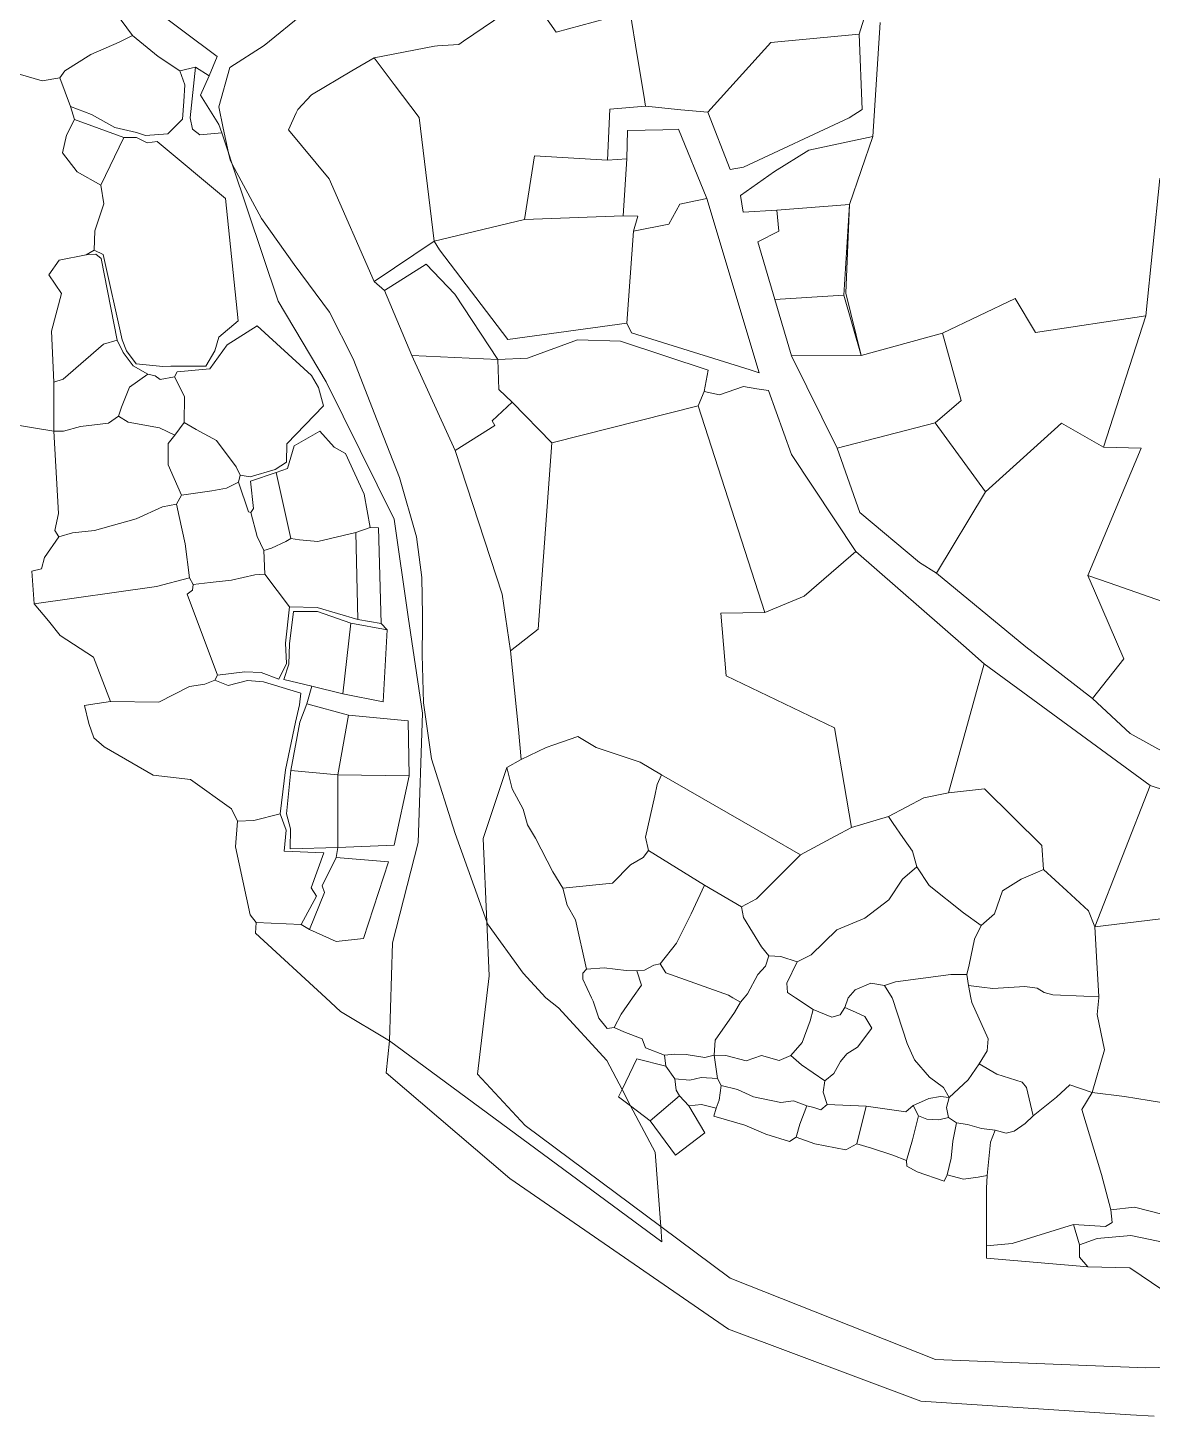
# Model space of a CAD drawing. Header units: metres. Extents: x 542555 to 550520, y 1840485 to 1846995.
# Drawn here: x 545595.4 to 545867.1, y 1841898.9 to 1842234.4 of the extents above; entities that cross this region are included whole.
import ezdxf

# ---------------------------------------------------------------- set-up
doc = ezdxf.new("R2010")
doc.units = ezdxf.units.M
doc.header["$MEASUREMENT"] = 0
doc.layers.add('Level 30', color=7, linetype='Continuous', lineweight=0)

msp = doc.modelspace()

# ---------------------------------------------------------------- linework, layer by layer
at = {"layer": 'Level 30', "color": 7, "linetype": 'Continuous', "lineweight": 0, "flags": 128}
for points in [[(545594.39, 1842257.81), (545624.88, 1842239.65), (545624.88, 1842239.65), (545641.18, 1842227.42), (545639.19, 1842222.77), (545635.94, 1842224.84), (545632.08, 1842224), (545626.89, 1842227.44), (545620.67, 1842232.51), (545612.25, 1842244.04), (545605.81, 1842248.04), (545598.5, 1842251.35), (545595.34, 1842250.33)], [(545867.7878, 1842050.8787), (545866.58, 1842051.26), (545826.51, 1842080.71), (545821.4838, 1842085.0972), (545795.44, 1842107.83), (545779.95, 1842131.28), (545774.4, 1842146.74), (545771.5426, 1842147.1832), (545768.34, 1842147.68), (545762.52, 1842145.68), (545758.81, 1842146.5), (545759.76, 1842151.68), (545738.6, 1842158.7), (545728.18, 1842158.98), (545716.1, 1842154.53), (545708.97, 1842154.26), (545698.55, 1842170.02), (545691.62, 1842177.24), (545681.59, 1842170.91), (545679.04, 1842173.11), (545693.6, 1842182.85), (545694.89, 1842180.73), (545711.41, 1842159.11), (545740.14, 1842162.99), (545741.23, 1842160.7), (545769.9198, 1842151.7373), (545772.12, 1842151.05), (545759.48, 1842193.17), (545752.63, 1842209.86), (545748.8519, 1842209.7681), (545740.3, 1842209.56), (545740.1, 1842202.73), (545735.45, 1842202.42), (545736.06, 1842214.77), (545744.65, 1842215.43), (545746.2576, 1842215.275), (545753.203, 1842214.6054), (545759.69, 1842213.98), (545765.08, 1842200.13), (545768.36, 1842200.75), (545793.85, 1842212.63), (545796.97, 1842214.67), (545796.25, 1842232.89), (545802.92, 1842254.33)], [(545802.92, 1842254.33), (545796.25, 1842232.89), (545774.92, 1842230.85), (545759.69, 1842213.98), (545753.203, 1842214.6054), (545746.2576, 1842215.275), (545744.65, 1842215.43), (545744.21, 1842218.1305), (545742.6481, 1842227.7169), (545740.94, 1842238.2), (545723.06, 1842233.3), (545716.95, 1842242.13)], [(545662.4, 1842238.2), (545652.47, 1842230.1), (545644.19, 1842224.82), (545641.55, 1842215.28), (545642.63, 1842210.14), (545643.8943, 1842204.1695), (545642.28, 1842208.99), (545641.58, 1842211.02), (545637.11, 1842218.08), (545639.19, 1842222.77), (545641.18, 1842227.42), (545624.88, 1842239.65)], [(545712.7, 1842239.28), (545700.6804, 1842231.13), (545699.53, 1842230.35), (545694.3698, 1842230.0264), (545693.63, 1842229.98), (545679.05, 1842227.16), (545673.713, 1842223.9882), (545663.94, 1842218.18), (545660.62, 1842214.66), (545660.2331, 1842213.8193), (545658.36, 1842209.75), (545668.19, 1842197.87), (545679.04, 1842173.11), (545681.59, 1842170.91), (545688.2, 1842155.22), (545698.65, 1842132.27), (545709.98, 1842097.51), (545712.05, 1842083.83), (545713.9212, 1842064.8065), (545714.63, 1842057.6), (545711.16, 1842055.64), (545705.43, 1842038.47), (545706.2791, 1842018.347), (545698.62, 1842039.72), (545692.9, 1842057.72), (545690.96, 1842071.27), (545690.67, 1842082.88), (545690.74, 1842089.89), (545690.77, 1842092.49), (545690.57, 1842101.55), (545689.28, 1842111.35), (545685.22, 1842125.7), (545679.78, 1842139.48), (545674.04, 1842154.42), (545668.26, 1842165.7), (545659.75, 1842177.2), (545651.86, 1842188.34), (545644.7981, 1842201.4709), (545643.8943, 1842204.1695), (545642.63, 1842210.14), (545641.55, 1842215.28), (545644.19, 1842224.82), (545652.47, 1842230.1), (545662.4, 1842238.2)], [(545801.38, 1842235.69), (545799.6, 1842208.1), (545784.1, 1842204.83), (545775.8, 1842199.68), (545767.59, 1842193.9), (545768.26, 1842189.86), (545776.41, 1842190.35), (545776.85, 1842185.24), (545771.8, 1842182.69), (545775.87, 1842168.72), (545779.88, 1842155.09), (545790.98, 1842132.82), (545796.43, 1842117.27), (545810.83, 1842105.17), (545814.94, 1842102.6), (545836.52, 1842084.84), (545838.2812, 1842083.4691), (545852.63, 1842072.3), (545861.75, 1842063.88), (545879.78, 1842053.86)], [(545868.96, 1842197.99), (545865.52, 1842164.81), (545838.89, 1842160.79), (545833.98, 1842168.99), (545816.4, 1842160.62), (545796.74, 1842155.22), (545793.03, 1842170.26), (545793.97, 1842191.7), (545799.6, 1842208.1), (545801.38, 1842235.69)], [(545593.02, 1842223.28), (545598.87, 1842221.57), (545603.12, 1842222.34), (545605.69, 1842215.34), (545606.64, 1842212.24), (545604.75, 1842208.46), (545603.78, 1842204.14), (545607.3, 1842199.58), (545613, 1842196.36), (545613.79, 1842191.89), (545611.62, 1842185.29), (545611.62, 1842185.29), (545611.43, 1842180.62), (545609.47, 1842179.56), (545602.97, 1842178.27), (545600.44, 1842174.71), (545603.52, 1842170.17), (545601.13, 1842161.06), (545601.66, 1842148.75), (545601.69, 1842136.94), (545527.02, 1842149.2)], [(545880.74, 1841972.8), (545866.3251, 1841975.1682), (545860.41, 1841976.14), (545852.61, 1841977.13), (545855.53, 1841987.45), (545853.77, 1841995.98), (545854.17, 1842000), (545854.2, 1842000.34), (545853.7389, 1842008.4891), (545853.25, 1842017.13), (545900.45, 1842022.86)], [(545867.59, 1841898.88), (545861.7962, 1841899.253), (545811.2, 1841902.51), (545764.69, 1841919.95), (545711.89, 1841956.3), (545682, 1841981.84), (545682.75, 1841989.62), (545748.6, 1841941.06), (545748.3156, 1841944.7658), (545765.12, 1841932.26), (545814.72, 1841912.6), (545865.54, 1841910.56), (545925.4, 1841912.12)], [(545925.4, 1841912.12), (545865.54, 1841910.56), (545814.72, 1841912.6), (545765.12, 1841932.26), (545748.3156, 1841944.7658), (545746.94, 1841962.69), (545741.0548, 1841973.8648), (545745.78, 1841970.29), (545751.88, 1841961.98), (545758.97, 1841967.38), (545755.12, 1841973.88), (545758.19, 1841974.21), (545761.7, 1841973.32), (545761.13, 1841971.42), (545768.66, 1841969.2), (545773.73, 1841967.05), (545779.44, 1841965.3), (545781.06, 1841966.35), (545785.58, 1841964.68), (545793.04, 1841963.27), (545795.71, 1841964.73), (545799.26, 1841963.65), (545804.37, 1841961.93), (545807.69, 1841960.68), (545807.8, 1841959.27), (545810.28, 1841957.96), (545816.83, 1841955.7), (545817.54, 1841957.18), (545821.46, 1841956.19), (545825.01, 1841956.67), (545827.2, 1841957.08), (545827.03, 1841954.03), (545827.05, 1841940.07), (545827.05, 1841937.07), (545851.55, 1841934.98), (545861.66, 1841934.75), (545869.61, 1841929.34)], [(545887.15, 1841937.32), (545861.92, 1841942.59), (545853.78, 1841941.83), (545849.51, 1841940.3), (545848.04, 1841945.18), (545855.79, 1841944.72), (545857.38, 1841945.7), (545857.12, 1841948.77), (545862.83, 1841949.42), (545869.7, 1841947.65)]]:
    msp.add_lwpolyline(points, dxfattribs=at)
for points in [[(545604.31, 1842223.99), (545603.12, 1842222.34), (545598.87, 1842221.57), (545593.02, 1842223.28), (545588.73, 1842222.69), (545587.94, 1842224.3), (545586.22, 1842225.28), (545586.46, 1842228.18), (545587.97, 1842234.76), (545595.34, 1842250.33), (545598.5, 1842251.35), (545605.81, 1842248.04), (545612.25, 1842244.04), (545620.67, 1842232.51), (545617.49, 1842230.9), (545610.58, 1842227.91), (545604.31, 1842223.99)], [(545716.95, 1842242.13), (545723.06, 1842233.3), (545740.94, 1842238.2), (545742.6481, 1842227.7169), (545744.21, 1842218.1305), (545744.65, 1842215.43), (545736.06, 1842214.77), (545735.45, 1842202.42), (545717.8, 1842203.43), (545715.42, 1842188.06), (545693.6, 1842182.85), (545689.95, 1842212.72), (545683.9129, 1842220.7178), (545680.0467, 1842225.8396), (545679.05, 1842227.16), (545693.63, 1842229.98), (545694.3698, 1842230.0264), (545699.53, 1842230.35), (545700.6804, 1842231.13), (545712.7, 1842239.28), (545716.95, 1842242.13)], [(545633.32, 1842220.61), (545633.07, 1842216.59), (545632.76, 1842212.29), (545629.19, 1842208.8), (545623.84, 1842208.4), (545621.63, 1842209.06), (545616.39, 1842210.31), (545610.81, 1842213.45), (545605.69, 1842215.34), (545603.12, 1842222.34), (545604.31, 1842223.99), (545610.58, 1842227.91), (545617.49, 1842230.9), (545620.67, 1842232.51), (545626.89, 1842227.44), (545632.08, 1842224), (545633.32, 1842220.61)], [(545768.36, 1842200.75), (545765.08, 1842200.13), (545759.69, 1842213.98), (545774.92, 1842230.85), (545796.25, 1842232.89), (545796.97, 1842214.67), (545793.85, 1842212.63), (545768.36, 1842200.75)], [(545679.05, 1842227.16), (545680.0467, 1842225.8396), (545683.9129, 1842220.7178), (545689.95, 1842212.72), (545693.6, 1842182.85), (545679.04, 1842173.11), (545668.19, 1842197.87), (545658.36, 1842209.75), (545660.2331, 1842213.8193), (545660.62, 1842214.66), (545663.94, 1842218.18), (545673.713, 1842223.9882), (545679.05, 1842227.16)], [(545655.9, 1842168.32), (545667.48, 1842148.82), (545683.89, 1842115.68), (545687.32, 1842092.03), (545690.78, 1842068.75), (545689.73, 1842037.53), (545683.5, 1842013.28), (545682.75, 1841989.62), (545670.98, 1841996.72), (545667.4, 1842000), (545650.38, 1842015.58), (545650.53, 1842018.17), (545661.42, 1842017.7), (545663.49, 1842016.5), (545669.86, 1842013.63), (545676.53, 1842014.32), (545682.56, 1842032.86), (545669.88, 1842033.9), (545670.3, 1842036.33), (545683.92, 1842036.91), (545687.55, 1842053.62), (545687.26, 1842066.89), (545672.88, 1842068.32), (545662.79, 1842070.99), (545664, 1842075.28), (545671.49, 1842073.47), (545681.29, 1842071.54), (545682.24, 1842088.89), (545680.73, 1842090.47), (545680.14, 1842113.6), (545678.14, 1842113.64), (545676.69, 1842121.68), (545672.11, 1842131.55), (545669.43, 1842133.06), (545665.98, 1842136.9), (545659.75, 1842133.37), (545658.1, 1842127.93), (545655.36, 1842126.97), (545649.21, 1842124.84), (545649.88, 1842118.22), (545649.3, 1842117.26), (545648.7, 1842117.44), (545646.29, 1842124.58), (545646.71, 1842126.26), (545649.12, 1842125.91), (545655.16, 1842127.67), (545657.92, 1842129.4), (545657.94, 1842133.89), (545666.86, 1842143.04), (545665.66, 1842147.44), (545663.91, 1842150.41), (545650.84, 1842162.34), (545643.58, 1842157.81), (545639.38, 1842152.01), (545631.5, 1842151.25), (545630.84, 1842150.08), (545627.39, 1842149.37), (545626.12, 1842150.33), (545624.38, 1842150.72), (545620.81, 1842152.74), (545618.41, 1842155.96), (545616.95, 1842158.93), (545613.12, 1842178.61), (545611.84, 1842179.68), (545609.47, 1842179.56), (545611.43, 1842180.62), (545613.61, 1842179.63), (545618.2, 1842159), (545619.26, 1842156.31), (545621.56, 1842153.22), (545628.05, 1842152.54), (545629.91, 1842152.63), (545638.4, 1842152.62), (545640.56, 1842156.3), (545641.57, 1842159.62), (545646.18, 1842163.55), (545643.19, 1842193.16), (545626.65, 1842206.93), (545624.22, 1842206.62), (545621.67, 1842207.92), (545618.56, 1842207.89), (545606.64, 1842212.24), (545605.69, 1842215.34), (545610.81, 1842213.45), (545616.39, 1842210.31), (545621.63, 1842209.06), (545623.84, 1842208.4), (545629.19, 1842208.8), (545632.76, 1842212.29), (545633.07, 1842216.59), (545633.32, 1842220.61), (545632.08, 1842224), (545635.94, 1842224.84), (545634.62, 1842212.6), (545635.14, 1842209.93), (545636.98, 1842208.5), (545642.28, 1842208.99), (545643.8943, 1842204.1695), (545644.25, 1842202.49), (545644.7981, 1842201.4709), (545655.9, 1842168.32)], [(545639.19, 1842222.77), (545637.11, 1842218.08), (545641.58, 1842211.02), (545642.28, 1842208.99), (545636.98, 1842208.5), (545635.14, 1842209.93), (545634.62, 1842212.6), (545635.94, 1842224.84), (545639.19, 1842222.77)], [(545618.56, 1842207.89), (545613, 1842196.36), (545607.3, 1842199.58), (545603.78, 1842204.14), (545604.75, 1842208.46), (545606.64, 1842212.24), (545618.56, 1842207.89)], [(545750.28, 1842186.95), (545741.78, 1842185.28), (545742.76, 1842188.85), (545739.26, 1842188.95), (545740.1, 1842202.73), (545740.3, 1842209.56), (545748.8519, 1842209.7681), (545752.63, 1842209.86), (545759.48, 1842193.17), (545755.1703, 1842192.2394), (545752.95, 1842191.76), (545750.28, 1842186.95)], [(545646.18, 1842163.55), (545641.57, 1842159.62), (545640.56, 1842156.3), (545638.4, 1842152.62), (545629.91, 1842152.63), (545628.05, 1842152.54), (545621.56, 1842153.22), (545619.26, 1842156.31), (545618.2, 1842159), (545613.61, 1842179.63), (545611.43, 1842180.62), (545611.62, 1842185.29), (545613.79, 1842191.89), (545613, 1842196.36), (545618.56, 1842207.89), (545621.67, 1842207.92), (545624.22, 1842206.62), (545626.65, 1842206.93), (545643.19, 1842193.16), (545646.18, 1842163.55)], [(545799.6, 1842208.1), (545793.97, 1842191.7), (545776.41, 1842190.35), (545768.26, 1842189.86), (545767.59, 1842193.9), (545775.8, 1842199.68), (545784.1, 1842204.83), (545799.6, 1842208.1)], [(545644.25, 1842202.49), (545643.8943, 1842204.1695), (545644.7981, 1842201.4709), (545644.25, 1842202.49)], [(545740.1, 1842202.73), (545739.26, 1842188.95), (545715.42, 1842188.06), (545717.8, 1842203.43), (545735.45, 1842202.42), (545740.1, 1842202.73)], [(545748.3156, 1841944.7658), (545748.6, 1841941.06), (545682.75, 1841989.62), (545683.5, 1842013.28), (545689.73, 1842037.53), (545690.78, 1842068.75), (545687.32, 1842092.03), (545683.89, 1842115.68), (545667.48, 1842148.82), (545655.9, 1842168.32), (545644.7981, 1842201.4709), (545651.86, 1842188.34), (545659.75, 1842177.2), (545668.26, 1842165.7), (545674.04, 1842154.42), (545679.78, 1842139.48), (545685.22, 1842125.7), (545689.28, 1842111.35), (545690.57, 1842101.55), (545690.77, 1842092.49), (545690.74, 1842089.89), (545690.67, 1842082.88), (545690.96, 1842071.27), (545692.9, 1842057.72), (545698.62, 1842039.72), (545706.2791, 1842018.347), (545706.83, 1842005.29), (545704.01, 1841981.5), (545715.59, 1841969.12), (545748.3156, 1841944.7658)], [(545928.83, 1842189.63), (545919.31, 1842144.97), (545909.19, 1842139.05), (545901.637, 1842108.4466), (545898, 1842093.71), (545896.36, 1842091.81), (545889.13, 1842088.94), (545856.6605, 1842100.2608), (545851.5, 1842102.06), (545864.4, 1842132.81), (545855.28, 1842133.03), (545865.52, 1842164.81), (545868.96, 1842197.99), (545928.83, 1842189.63)], [(545741.23, 1842160.7), (545740.14, 1842162.99), (545741.78, 1842185.28), (545750.28, 1842186.95), (545752.95, 1842191.76), (545755.1703, 1842192.2394), (545759.48, 1842193.17), (545772.12, 1842151.05), (545769.9198, 1842151.7373), (545741.23, 1842160.7)], [(545776.41, 1842190.35), (545793.97, 1842191.7), (545792.53, 1842169.76), (545775.87, 1842168.72), (545771.8, 1842182.69), (545776.85, 1842185.24), (545776.41, 1842190.35)], [(545793.97, 1842191.7), (545793.03, 1842170.26), (545796.74, 1842155.22), (545792.53, 1842169.76), (545793.97, 1842191.7)], [(545739.26, 1842188.95), (545742.76, 1842188.85), (545741.78, 1842185.28), (545740.14, 1842162.99), (545711.41, 1842159.11), (545694.89, 1842180.73), (545693.6, 1842182.85), (545715.42, 1842188.06), (545739.26, 1842188.95)], [(545603.95, 1842149.49), (545601.66, 1842148.75), (545601.13, 1842161.06), (545603.52, 1842170.17), (545600.44, 1842174.71), (545602.97, 1842178.27), (545609.47, 1842179.56), (545611.84, 1842179.68), (545613.12, 1842178.61), (545616.95, 1842158.93), (545613.7, 1842157.92), (545603.95, 1842149.49)], [(545708.97, 1842154.26), (545688.2, 1842155.22), (545681.59, 1842170.91), (545691.62, 1842177.24), (545698.55, 1842170.02), (545708.97, 1842154.26)], [(545792.53, 1842169.76), (545796.74, 1842155.22), (545779.88, 1842155.09), (545775.87, 1842168.72), (545792.53, 1842169.76)], [(545816.4, 1842160.62), (545833.98, 1842168.99), (545838.89, 1842160.79), (545865.52, 1842164.81), (545855.28, 1842133.03), (545845.14, 1842138.87), (545826.79, 1842122.23), (545814.63, 1842138.92), (545820.94, 1842144.33), (545816.4, 1842160.62)], [(545663.91, 1842150.41), (545665.66, 1842147.44), (545666.86, 1842143.04), (545657.94, 1842133.89), (545657.92, 1842129.4), (545655.16, 1842127.67), (545649.12, 1842125.91), (545646.71, 1842126.26), (545645.74, 1842128.29), (545641.01, 1842134.67), (545636.04, 1842137.34), (545633.2, 1842139.04), (545633.25, 1842145.3), (545630.84, 1842150.08), (545631.5, 1842151.25), (545639.38, 1842152.01), (545643.58, 1842157.81), (545650.84, 1842162.34), (545663.91, 1842150.41)], [(545816.4, 1842160.62), (545820.94, 1842144.33), (545814.63, 1842138.92), (545790.98, 1842132.82), (545779.88, 1842155.09), (545796.74, 1842155.22), (545816.4, 1842160.62)], [(545618.04, 1842142.7), (545617.27, 1842140.57), (545614.86, 1842138.88), (545608.15, 1842138.07), (545604.01, 1842136.88), (545601.69, 1842136.94), (545601.66, 1842148.75), (545603.95, 1842149.49), (545613.7, 1842157.92), (545616.95, 1842158.93), (545618.41, 1842155.96), (545620.81, 1842152.74), (545624.38, 1842150.72), (545619.97, 1842147.54), (545618.04, 1842142.7)], [(545738.6, 1842158.7), (545759.76, 1842151.68), (545758.81, 1842146.5), (545757.37, 1842143.06), (545722.01, 1842134.1), (545712.46, 1842143.93), (545709.18, 1842146.95), (545708.97, 1842154.26), (545716.1, 1842154.53), (545728.18, 1842158.98), (545738.6, 1842158.7)], [(545708.23, 1842138.31), (545698.65, 1842132.27), (545688.2, 1842155.22), (545708.97, 1842154.26), (545709.18, 1842146.95), (545712.46, 1842143.93), (545707.58, 1842139.44), (545708.23, 1842138.31)], [(545633.25, 1842145.3), (545633.2, 1842139.04), (545630.9, 1842135.97), (545627.19, 1842137.71), (545619.64, 1842139.1), (545617.27, 1842140.57), (545618.04, 1842142.7), (545619.97, 1842147.54), (545624.38, 1842150.72), (545626.12, 1842150.33), (545627.39, 1842149.37), (545630.84, 1842150.08), (545633.25, 1842145.3)], [(545782.99, 1842097.02), (545773.51, 1842093.14), (545757.37, 1842143.06), (545758.81, 1842146.5), (545762.52, 1842145.68), (545768.34, 1842147.68), (545771.5426, 1842147.1832), (545774.4, 1842146.74), (545779.95, 1842131.28), (545795.44, 1842107.83), (545794.2356, 1842106.7842), (545782.99, 1842097.02)], [(545712.46, 1842143.93), (545722.01, 1842134.1), (545718.71, 1842089.06), (545712.05, 1842083.83), (545709.98, 1842097.51), (545698.65, 1842132.27), (545708.23, 1842138.31), (545707.58, 1842139.44), (545712.46, 1842143.93)], [(545790.4889, 1842039.0243), (545782.11, 1842034.58), (545774.2959, 1842039.0661), (545748.51, 1842053.87), (545743.36, 1842056.95), (545732.74, 1842060.48), (545728.27, 1842063.14), (545722.4873, 1842061.1342), (545720.63, 1842060.49), (545714.63, 1842057.6), (545713.9212, 1842064.8065), (545712.05, 1842083.83), (545718.71, 1842089.06), (545722.01, 1842134.1), (545757.37, 1842143.06), (545773.51, 1842093.14), (545762.83, 1842092.96), (545764.12, 1842077.83), (545790.31, 1842065.23), (545794.44, 1842041.12), (545790.4889, 1842039.0243)], [(545630.9, 1842135.97), (545629.28, 1842133.92), (545629.32, 1842128.77), (545630.76, 1842125.45), (545632.55, 1842121.45), (545631.3, 1842119.26), (545627.95, 1842118.61), (545621.53, 1842115.7), (545611.46, 1842112.95), (545606.16, 1842112.33), (545602.91, 1842111.35), (545601.94, 1842112.94), (545602.84, 1842117.04), (545601.69, 1842136.94), (545604.01, 1842136.88), (545608.15, 1842138.07), (545614.86, 1842138.88), (545617.27, 1842140.57), (545619.64, 1842139.1), (545627.19, 1842137.71), (545630.9, 1842135.97)], [(545633.2, 1842139.04), (545636.04, 1842137.34), (545641.01, 1842134.67), (545645.74, 1842128.29), (545646.71, 1842126.26), (545646.29, 1842124.58), (545643.43, 1842123.18), (545639.88, 1842122.48), (545632.55, 1842121.45), (545630.76, 1842125.45), (545629.32, 1842128.77), (545629.28, 1842133.92), (545630.9, 1842135.97), (545633.2, 1842139.04)], [(545678.14, 1842113.64), (545674.65, 1842112.42), (545665.43, 1842110.23), (545661.06, 1842110.69), (545658.94, 1842110.99), (545658.48, 1842113.15), (545655.36, 1842126.97), (545658.1, 1842127.93), (545659.75, 1842133.37), (545665.98, 1842136.9), (545669.43, 1842133.06), (545672.11, 1842131.55), (545676.69, 1842121.68), (545678.14, 1842113.64)], [(545814.63, 1842138.92), (545826.79, 1842122.23), (545814.94, 1842102.6), (545810.83, 1842105.17), (545796.43, 1842117.27), (545790.98, 1842132.82), (545814.63, 1842138.92)], [(545855.28, 1842133.03), (545864.4, 1842132.81), (545851.5, 1842102.06), (545853.1278, 1842098.3127), (545860.24, 1842081.94), (545852.63, 1842072.3), (545838.2812, 1842083.4691), (545836.52, 1842084.84), (545814.94, 1842102.6), (545826.79, 1842122.23), (545845.14, 1842138.87), (545855.28, 1842133.03)], [(545654.28, 1842108.61), (545652.38, 1842108.11), (545650.79, 1842111.46), (545649.3, 1842117.26), (545649.88, 1842118.22), (545649.21, 1842124.84), (545655.36, 1842126.97), (545658.48, 1842113.15), (545658.94, 1842110.99), (545657.71, 1842110.23), (545654.28, 1842108.61)], [(545639.44, 1842100.34), (545635.31, 1842099.89), (545634.44, 1842101.44), (545633.44, 1842109.69), (545631.94, 1842116.26), (545631.3, 1842119.26), (545632.55, 1842121.45), (545639.88, 1842122.48), (545643.43, 1842123.18), (545646.29, 1842124.58), (545648.7, 1842117.44), (545649.3, 1842117.26), (545650.79, 1842111.46), (545652.38, 1842108.11), (545652.62, 1842102.36), (545650.27, 1842102.19), (545644.58, 1842100.94), (545639.44, 1842100.34)], [(545626.5, 1842099.37), (545596.9, 1842095.17), (545596.36, 1842103.1), (545598.71, 1842103.64), (545599.41, 1842106.41), (545602.91, 1842111.35), (545606.16, 1842112.33), (545611.46, 1842112.95), (545621.53, 1842115.7), (545627.95, 1842118.61), (545631.3, 1842119.26), (545631.94, 1842116.26), (545633.44, 1842109.69), (545634.44, 1842101.44), (545626.5, 1842099.37)], [(545674.65, 1842112.42), (545675.11, 1842091.4), (545665.29, 1842094.33), (545658.58, 1842094.43), (545652.62, 1842102.36), (545652.38, 1842108.11), (545654.28, 1842108.61), (545657.71, 1842110.23), (545658.94, 1842110.99), (545661.06, 1842110.69), (545665.43, 1842110.23), (545674.65, 1842112.42)], [(545680.73, 1842090.47), (545675.11, 1842091.4), (545674.65, 1842112.42), (545678.14, 1842113.64), (545680.14, 1842113.6), (545680.73, 1842090.47)], [(545795.44, 1842107.83), (545821.4838, 1842085.0972), (545826.51, 1842080.71), (545817.86, 1842049.54), (545811.9, 1842048.33), (545803.32, 1842043.78), (545794.44, 1842041.12), (545790.31, 1842065.23), (545764.12, 1842077.83), (545762.83, 1842092.96), (545773.51, 1842093.14), (545782.99, 1842097.02), (545794.2356, 1842106.7842), (545795.44, 1842107.83)], [(545652.62, 1842102.36), (545658.58, 1842094.43), (545657.64, 1842085.72), (545657.86, 1842080.76), (545656.04, 1842077.02), (545651.75, 1842078.6), (545647.82, 1842078.76), (545641.21, 1842077.94), (545633.92, 1842097.51), (545635.18, 1842098.51), (545635.31, 1842099.89), (545639.44, 1842100.34), (545644.58, 1842100.94), (545650.27, 1842102.19), (545652.62, 1842102.36)], [(545635.31, 1842099.89), (545635.18, 1842098.51), (545633.92, 1842097.51), (545641.21, 1842077.94), (545640.6, 1842076.76), (545638.12, 1842075.78), (545634.42, 1842075.25), (545627.03, 1842071.44), (545615.34, 1842071.59), (545611.26, 1842082.27), (545603.22, 1842087.58), (545600.35, 1842091.05), (545596.9, 1842095.17), (545626.5, 1842099.37), (545634.44, 1842101.44), (545635.31, 1842099.89)], [(545851.5, 1842102.06), (545856.6605, 1842100.2608), (545889.13, 1842088.94), (545886.02, 1842066.23), (545879.18, 1842065.08), (545879.78, 1842053.86), (545861.75, 1842063.88), (545852.63, 1842072.3), (545860.24, 1842081.94), (545853.1278, 1842098.3127), (545851.5, 1842102.06)], [(545682.24, 1842088.89), (545673.46, 1842090.54), (545665.39, 1842093.36), (545659.58, 1842093.36), (545658.59, 1842085.56), (545658.47, 1842080.58), (545657.21, 1842076.91), (545664, 1842075.28), (545662.79, 1842070.99), (545661.1, 1842066.62), (545658.98, 1842054.93), (545657.9, 1842044.43), (545658.85, 1842040.84), (545658.77, 1842035.97), (545670.3, 1842036.33), (545669.88, 1842033.9), (545666.53, 1842027.01), (545667.07, 1842025.42), (545663.49, 1842016.5), (545661.42, 1842017.7), (545665.17, 1842024.56), (545663.88, 1842026.58), (545666.88, 1842035.05), (545657.36, 1842035.43), (545657.81, 1842040.54), (545656.4, 1842044.45), (545657.69, 1842055.06), (545660.05, 1842066.64), (545661.05, 1842070.82), (545661.36, 1842073.58), (545652.34, 1842076.32), (545648.49, 1842076.68), (545643.78, 1842075.42), (545640.6, 1842076.76), (545641.21, 1842077.94), (545647.82, 1842078.76), (545651.75, 1842078.6), (545656.04, 1842077.02), (545657.86, 1842080.76), (545657.64, 1842085.72), (545658.58, 1842094.43), (545665.29, 1842094.33), (545675.11, 1842091.4), (545680.73, 1842090.47), (545682.24, 1842088.89)], [(545673.46, 1842090.54), (545671.49, 1842073.47), (545664, 1842075.28), (545657.21, 1842076.91), (545658.47, 1842080.58), (545658.59, 1842085.56), (545659.58, 1842093.36), (545665.39, 1842093.36), (545673.46, 1842090.54)], [(545673.46, 1842090.54), (545682.24, 1842088.89), (545681.29, 1842071.54), (545671.49, 1842073.47), (545673.46, 1842090.54)], [(545866.58, 1842051.26), (545853.25, 1842017.13), (545851.7, 1842020.98), (545846.46, 1842025.82), (545840.79, 1842030.98), (545840.37, 1842036.83), (545826.53, 1842050.5), (545817.86, 1842049.54), (545826.51, 1842080.71), (545866.58, 1842051.26)], [(545652.34, 1842076.32), (545661.36, 1842073.58), (545661.05, 1842070.82), (545660.05, 1842066.64), (545657.69, 1842055.06), (545656.4, 1842044.45), (545650, 1842042.8), (545646.07, 1842042.65), (545644.63, 1842045.62), (545634.69, 1842052.75), (545625.7, 1842053.82), (545613.84, 1842060.66), (545611.33, 1842062.85), (545610.12, 1842066.26), (545609.11, 1842070.63), (545610.51, 1842070.86), (545615.34, 1842071.59), (545627.03, 1842071.44), (545634.42, 1842075.25), (545638.12, 1842075.78), (545640.6, 1842076.76), (545643.78, 1842075.42), (545648.49, 1842076.68), (545652.34, 1842076.32)], [(545672.88, 1842068.32), (545670.29, 1842053.9), (545658.98, 1842054.93), (545661.1, 1842066.62), (545662.79, 1842070.99), (545672.88, 1842068.32)], [(545687.55, 1842053.62), (545670.29, 1842053.9), (545672.88, 1842068.32), (545687.26, 1842066.89), (545687.55, 1842053.62)], [(545714.63, 1842057.6), (545720.63, 1842060.49), (545722.4873, 1842061.1342), (545728.27, 1842063.14), (545732.74, 1842060.48), (545743.36, 1842056.95), (545748.51, 1842053.87), (545747.49, 1842051.57), (545746.8889, 1842048.836), (545744.68, 1842038.79), (545745.38, 1842035.58), (545744.1, 1842033.91), (545741.04, 1842032.12), (545736.63, 1842027.7), (545724.65, 1842026.46), (545722.27, 1842030.41), (545718.06, 1842038.6), (545716.13, 1842041.79), (545715.05, 1842045.58), (545712.45, 1842050.49), (545711.16, 1842055.64), (545714.63, 1842057.6)], [(545749.26, 1841986.14), (545749.59, 1841983.45), (545742.56, 1841985.22), (545738.9789, 1841977.8066), (545735.28, 1841984.83), (545723.59, 1841997.57), (545720.53, 1842000), (545715.1, 1842005.96), (545706.45, 1842017.87), (545706.2791, 1842018.347), (545705.43, 1842038.47), (545711.16, 1842055.64), (545712.45, 1842050.49), (545715.05, 1842045.58), (545716.13, 1842041.79), (545718.06, 1842038.6), (545722.27, 1842030.41), (545724.65, 1842026.46), (545725.75, 1842022.4), (545727.7, 1842018.85), (545730.42, 1842006.88), (545729.48, 1842005.93), (545729.49, 1842004.5), (545731.58, 1842000), (545731.97, 1841999.15), (545733.39, 1841995.05), (545735.38, 1841992.56), (545737.05, 1841992.79), (545739.4, 1841991.74), (545743.86, 1841990.05), (545744.66, 1841987.91), (545749.26, 1841986.14)], [(545670.29, 1842053.9), (545670.3, 1842036.33), (545658.77, 1842035.97), (545658.85, 1842040.84), (545657.9, 1842044.43), (545658.98, 1842054.93), (545670.29, 1842053.9)], [(545670.29, 1842053.9), (545687.55, 1842053.62), (545683.92, 1842036.91), (545670.3, 1842036.33), (545670.29, 1842053.9)], [(545748.51, 1842053.87), (545774.2959, 1842039.0661), (545782.11, 1842034.58), (545771.44, 1842023.9), (545767.84, 1842021.98), (545758.86, 1842027.19), (545745.38, 1842035.58), (545744.68, 1842038.79), (545746.8889, 1842048.836), (545747.49, 1842051.57), (545748.51, 1842053.87)], [(545828.95, 1842020.26), (545825.74, 1842017.46), (545821.5, 1842020.55), (545813.21, 1842027.14), (545810.23, 1842031.64), (545809.19, 1842035.44), (545806.82, 1842038.74), (545804.4915, 1842042.093), (545803.32, 1842043.78), (545811.9, 1842048.33), (545817.86, 1842049.54), (545826.53, 1842050.5), (545840.37, 1842036.83), (545840.79, 1842030.98), (545839.3636, 1842030.3777), (545835.39, 1842028.7), (545830.89, 1842025.83), (545828.95, 1842020.26)], [(545900.45, 1842022.86), (545853.25, 1842017.13), (545866.58, 1842051.26), (545867.7878, 1842050.8787), (545894.36, 1842042.49), (545894.7908, 1842040.9169), (545896.4, 1842035.04), (545900.45, 1842022.86)], [(545657.36, 1842035.43), (545666.88, 1842035.05), (545663.88, 1842026.58), (545665.17, 1842024.56), (545661.42, 1842017.7), (545650.53, 1842018.17), (545649.12, 1842020.08), (545645.56, 1842036.44), (545646.07, 1842042.65), (545650, 1842042.8), (545656.4, 1842044.45), (545657.81, 1842040.54), (545657.36, 1842035.43)], [(545784.68, 1842010.39), (545781.26, 1842008.66), (545777.31, 1842009.98), (545774.48, 1842010.16), (545772.67, 1842012.32), (545768.29, 1842019.36), (545767.84, 1842021.98), (545771.44, 1842023.9), (545782.11, 1842034.58), (545790.4889, 1842039.0243), (545794.44, 1842041.12), (545803.32, 1842043.78), (545804.4915, 1842042.093), (545806.82, 1842038.74), (545809.19, 1842035.44), (545810.23, 1842031.64), (545806.78, 1842028.66), (545803.4, 1842023.7), (545797.64, 1842019.2), (545790.86, 1842016.39), (545784.68, 1842010.39)], [(545752.1, 1842013.17), (545748.2, 1842008.21), (545746.63, 1842007.9), (545744.41, 1842006.65), (545742.53, 1842006.49), (545739.98, 1842006.62), (545734.62, 1842007.24), (545730.42, 1842006.88), (545727.7, 1842018.85), (545725.75, 1842022.4), (545724.65, 1842026.46), (545736.63, 1842027.7), (545741.04, 1842032.12), (545744.1, 1842033.91), (545745.38, 1842035.58), (545758.86, 1842027.19), (545755.69, 1842020.25), (545752.1, 1842013.17)], [(545669.88, 1842033.9), (545682.56, 1842032.86), (545676.53, 1842014.32), (545669.86, 1842013.63), (545663.49, 1842016.5), (545667.07, 1842025.42), (545666.53, 1842027.01), (545669.88, 1842033.9)], [(545810.23, 1842031.64), (545813.21, 1842027.14), (545821.5, 1842020.55), (545825.74, 1842017.46), (545824.15, 1842014.19), (545822.84, 1842007.92), (545822.26, 1842005.59), (545818.42, 1842005.64), (545805.01, 1842003.88), (545802.4, 1842002.94), (545799.1, 1842003.56), (545795.31, 1842001.88), (545793.65, 1842000), (545793.63, 1841999.98), (545792.84, 1841997.63), (545791.64, 1841995.89), (545789.67, 1841995.28), (545785.14, 1841997.18), (545780.89, 1842000), (545778.94, 1842001.29), (545778.77, 1842003.52), (545781.26, 1842008.66), (545784.68, 1842010.39), (545790.86, 1842016.39), (545797.64, 1842019.2), (545803.4, 1842023.7), (545806.78, 1842028.66), (545810.23, 1842031.64)], [(545853.25, 1842017.13), (545853.7389, 1842008.4891), (545854.2, 1842000.34), (545850.57, 1842000.39), (545843.1, 1842000.68), (545841.01, 1842001.26), (545839.29, 1842002.36), (545836.28, 1842002.74), (545828.58, 1842002.25), (545825.94, 1842002.54), (545822.65, 1842003), (545822.26, 1842005.59), (545822.84, 1842007.92), (545824.15, 1842014.19), (545825.74, 1842017.46), (545828.95, 1842020.26), (545830.89, 1842025.83), (545835.39, 1842028.7), (545839.3636, 1842030.3777), (545840.79, 1842030.98), (545846.46, 1842025.82), (545851.7, 1842020.98), (545853.25, 1842017.13)], [(545767.84, 1842021.98), (545768.29, 1842019.36), (545772.67, 1842012.32), (545774.48, 1842010.16), (545773.62, 1842007.66), (545771.82, 1842005.59), (545769.31, 1842000.96), (545768.52, 1842000), (545767.62, 1841998.9), (545765.78, 1842000), (545764.7, 1842000.65), (545749.58, 1842006.05), (545748.2, 1842008.21), (545752.1, 1842013.17), (545755.69, 1842020.25), (545758.86, 1842027.19), (545767.84, 1842021.98)], [(545715.59, 1841969.12), (545704.01, 1841981.5), (545706.83, 1842005.29), (545706.2791, 1842018.347), (545706.45, 1842017.87), (545715.1, 1842005.96), (545720.53, 1842000), (545723.59, 1841997.57), (545735.28, 1841984.83), (545738.9789, 1841977.8066), (545738.14, 1841976.07), (545741.0548, 1841973.8648), (545746.94, 1841962.69), (545748.3156, 1841944.7658), (545715.59, 1841969.12)], [(545761.48, 1841989.74), (545761.2, 1841986.1), (545758.97, 1841985.54), (545754.45, 1841986.26), (545751.72, 1841986.41), (545749.26, 1841986.14), (545744.66, 1841987.91), (545743.86, 1841990.05), (545739.4, 1841991.74), (545737.05, 1841992.79), (545738.73, 1841996.06), (545741.5, 1842000), (545743.66, 1842003.08), (545742.53, 1842006.49), (545744.41, 1842006.65), (545746.63, 1842007.9), (545748.2, 1842008.21), (545749.58, 1842006.05), (545764.7, 1842000.65), (545765.78, 1842000), (545767.62, 1841998.9), (545766.14, 1841996.48), (545761.48, 1841989.74)], [(545782.5, 1841989.23), (545779.76, 1841986.04), (545776.95, 1841984.83), (545772.66, 1841986.04), (545768.98, 1841984.8), (545764.09, 1841986.03), (545761.2, 1841986.1), (545761.48, 1841989.74), (545766.14, 1841996.48), (545767.62, 1841998.9), (545768.52, 1842000), (545769.31, 1842000.96), (545771.82, 1842005.59), (545773.62, 1842007.66), (545774.48, 1842010.16), (545777.31, 1842009.98), (545781.26, 1842008.66), (545778.77, 1842003.52), (545778.94, 1842001.29), (545780.89, 1842000), (545785.14, 1841997.18), (545784.4, 1841994.39), (545782.5, 1841989.23)], [(545738.73, 1841996.06), (545737.05, 1841992.79), (545735.38, 1841992.56), (545733.39, 1841995.05), (545731.97, 1841999.15), (545731.58, 1842000), (545729.49, 1842004.5), (545729.48, 1842005.93), (545730.42, 1842006.88), (545734.62, 1842007.24), (545739.98, 1842006.62), (545742.53, 1842006.49), (545743.66, 1842003.08), (545741.5, 1842000), (545738.73, 1841996.06)], [(545827.2, 1841987.19), (545825.23, 1841984.02), (545822.57, 1841980.19), (545818.02, 1841975.9), (545816.61, 1841978.34), (545813.3, 1841980.79), (545809.68, 1841985.02), (545807.89, 1841988.98), (545804.34, 1841999.85), (545804.25, 1842000), (545802.4, 1842002.94), (545805.01, 1842003.88), (545818.42, 1842005.64), (545822.26, 1842005.59), (545822.65, 1842003), (545823.24, 1842000), (545823.46, 1841998.89), (545827.48, 1841990.08), (545827.2, 1841987.19)], [(545811.37, 1841974.84), (545809.34, 1841973.95), (545807.56, 1841972.46), (545797.97, 1841973.84), (545788.57, 1841974.22), (545787.57, 1841977.22), (545787.96, 1841979.91), (545790.13, 1841981.73), (545791.74, 1841984.64), (545793.29, 1841986.44), (545795.9, 1841988.09), (545799.32, 1841992.66), (545797.67, 1841995.45), (545795.38, 1841996.56), (545792.84, 1841997.63), (545793.63, 1841999.98), (545793.65, 1842000), (545795.31, 1842001.88), (545799.1, 1842003.56), (545802.4, 1842002.94), (545804.25, 1842000), (545804.34, 1841999.85), (545807.89, 1841988.98), (545809.68, 1841985.02), (545813.3, 1841980.79), (545816.61, 1841978.34), (545818.02, 1841975.9), (545815.96, 1841976.18), (545813.07, 1841975.64), (545811.37, 1841974.84)], [(545854.2, 1842000.34), (545854.17, 1842000), (545853.77, 1841995.98), (545855.53, 1841987.45), (545852.61, 1841977.13), (545847.21, 1841978.93), (545843.95, 1841975.98), (545838.3, 1841971.47), (545836.73, 1841978.3), (545835.64, 1841979.61), (545829.52, 1841981.54), (545825.23, 1841984.02), (545827.2, 1841987.19), (545827.48, 1841990.08), (545823.46, 1841998.89), (545823.24, 1842000), (545822.65, 1842003), (545825.94, 1842002.54), (545828.58, 1842002.25), (545836.28, 1842002.74), (545839.29, 1842002.36), (545841.01, 1842001.26), (545843.1, 1842000.68), (545850.57, 1842000.39), (545854.2, 1842000.34)], [(545792.84, 1841997.63), (545795.38, 1841996.56), (545797.67, 1841995.45), (545799.32, 1841992.66), (545795.9, 1841988.09), (545793.29, 1841986.44), (545791.74, 1841984.64), (545790.13, 1841981.73), (545787.96, 1841979.91), (545782.3, 1841983.76), (545779.76, 1841986.04), (545782.5, 1841989.23), (545784.4, 1841994.39), (545785.14, 1841997.18), (545789.67, 1841995.28), (545791.64, 1841995.89), (545792.84, 1841997.63)], [(545752.88, 1841976.34), (545745.78, 1841970.29), (545741.0548, 1841973.8648), (545738.9789, 1841977.8066), (545742.56, 1841985.22), (545749.59, 1841983.45), (545751.75, 1841980.43), (545752.02, 1841977.66), (545752.88, 1841976.34)], [(545761.2, 1841986.1), (545762.03, 1841980.5), (545758.13, 1841980.77), (545755.36, 1841980.07), (545751.75, 1841980.43), (545749.59, 1841983.45), (545749.26, 1841986.14), (545751.72, 1841986.41), (545754.45, 1841986.26), (545758.97, 1841985.54), (545761.2, 1841986.1)], [(545785.34, 1841973.46), (545783.61, 1841973.91), (545780.39, 1841975.08), (545777.36, 1841974.73), (545770.71, 1841976.04), (545766.87, 1841977.8), (545762.89, 1841978.8), (545762.03, 1841980.5), (545761.2, 1841986.1), (545764.09, 1841986.03), (545768.98, 1841984.8), (545772.66, 1841986.04), (545776.95, 1841984.83), (545779.76, 1841986.04), (545782.3, 1841983.76), (545787.96, 1841979.91), (545787.57, 1841977.22), (545788.57, 1841974.22), (545786.98, 1841972.95), (545785.34, 1841973.46)], [(545825.23, 1841984.02), (545829.52, 1841981.54), (545835.64, 1841979.61), (545836.73, 1841978.3), (545838.3, 1841971.47), (545836.39, 1841969.61), (545833.76, 1841967.76), (545831.83, 1841967.27), (545829.15, 1841968.01), (545825.8, 1841968.41), (545822.48, 1841969.35), (545819.82, 1841969.74), (545817.89, 1841971.04), (545817.35, 1841973.48), (545818.02, 1841975.9), (545822.57, 1841980.19), (545825.23, 1841984.02)], [(545762.03, 1841980.5), (545762.89, 1841978.8), (545762.42, 1841975.24), (545761.7, 1841973.32), (545758.19, 1841974.21), (545755.12, 1841973.88), (545752.88, 1841976.34), (545752.02, 1841977.66), (545751.75, 1841980.43), (545755.36, 1841980.07), (545758.13, 1841980.77), (545762.03, 1841980.5)], [(545762.89, 1841978.8), (545766.87, 1841977.8), (545770.71, 1841976.04), (545777.36, 1841974.73), (545780.39, 1841975.08), (545783.61, 1841973.91), (545781.91, 1841969.48), (545781.06, 1841966.35), (545779.44, 1841965.3), (545773.73, 1841967.05), (545768.66, 1841969.2), (545761.13, 1841971.42), (545761.7, 1841973.32), (545762.42, 1841975.24), (545762.89, 1841978.8)], [(545855.79, 1841944.72), (545848.04, 1841945.18), (545833.28, 1841940.64), (545827.05, 1841940.07), (545827.03, 1841954.03), (545827.2, 1841957.08), (545827.98, 1841965.14), (545829.15, 1841968.01), (545831.83, 1841967.27), (545833.76, 1841967.76), (545836.39, 1841969.61), (545838.3, 1841971.47), (545843.95, 1841975.98), (545847.21, 1841978.93), (545852.61, 1841977.13), (545850.04, 1841972.99), (545854.85, 1841957.27), (545857.12, 1841948.77), (545857.38, 1841945.7), (545855.79, 1841944.72)], [(545738.14, 1841976.07), (545738.9789, 1841977.8066), (545741.0548, 1841973.8648), (545738.14, 1841976.07)], [(545755.12, 1841973.88), (545758.97, 1841967.38), (545751.88, 1841961.98), (545745.78, 1841970.29), (545752.88, 1841976.34), (545755.12, 1841973.88)], [(545809.34, 1841973.95), (545811.37, 1841974.84), (545813.07, 1841975.64), (545815.96, 1841976.18), (545818.02, 1841975.9), (545817.35, 1841973.48), (545817.89, 1841971.04), (545815.5, 1841970.53), (545812.62, 1841970.68), (545810.61, 1841971.45), (545809.34, 1841973.95)], [(545882.0143, 1841963.4768), (545878.83, 1841959.74), (545873.22, 1841956.33), (545869.7, 1841947.65), (545862.83, 1841949.42), (545857.12, 1841948.77), (545854.85, 1841957.27), (545850.04, 1841972.99), (545852.61, 1841977.13), (545860.41, 1841976.14), (545866.3251, 1841975.1682), (545880.74, 1841972.8), (545882.23, 1841963.73), (545882.0143, 1841963.4768)], [(545797.97, 1841973.84), (545795.71, 1841964.73), (545793.04, 1841963.27), (545785.58, 1841964.68), (545781.06, 1841966.35), (545781.91, 1841969.48), (545783.61, 1841973.91), (545785.34, 1841973.46), (545786.98, 1841972.95), (545788.57, 1841974.22), (545797.97, 1841973.84)], [(545809.34, 1841973.95), (545810.61, 1841971.45), (545809.17, 1841965.71), (545807.69, 1841960.68), (545804.37, 1841961.93), (545799.26, 1841963.65), (545795.71, 1841964.73), (545797.97, 1841973.84), (545807.56, 1841972.46), (545809.34, 1841973.95)], [(545817.89, 1841971.04), (545819.82, 1841969.74), (545818.88, 1841965.34), (545818.49, 1841961.26), (545817.54, 1841957.18), (545816.83, 1841955.7), (545810.28, 1841957.96), (545807.8, 1841959.27), (545807.69, 1841960.68), (545809.17, 1841965.71), (545810.61, 1841971.45), (545812.62, 1841970.68), (545815.5, 1841970.53), (545817.89, 1841971.04)], [(545819.82, 1841969.74), (545822.48, 1841969.35), (545825.8, 1841968.41), (545829.15, 1841968.01), (545827.98, 1841965.14), (545827.2, 1841957.08), (545825.01, 1841956.67), (545821.46, 1841956.19), (545817.54, 1841957.18), (545818.49, 1841961.26), (545818.88, 1841965.34), (545819.82, 1841969.74)], [(545827.05, 1841937.07), (545827.05, 1841940.07), (545833.28, 1841940.64), (545848.04, 1841945.18), (545849.51, 1841940.3), (545849.54, 1841937.32), (545851.55, 1841934.98), (545827.05, 1841937.07)], [(545861.66, 1841934.75), (545851.55, 1841934.98), (545849.54, 1841937.32), (545849.51, 1841940.3), (545853.78, 1841941.83), (545861.92, 1841942.59), (545887.15, 1841937.32), (545894.36, 1841935.68), (545894.96, 1841930.89), (545892.2, 1841924.64), (545884.39, 1841926.37), (545881.64, 1841923.84), (545869.61, 1841929.34), (545861.66, 1841934.75)]]:
    msp.add_lwpolyline(points, close=True, dxfattribs=at)

doc.saveas('drawing.dxf')
